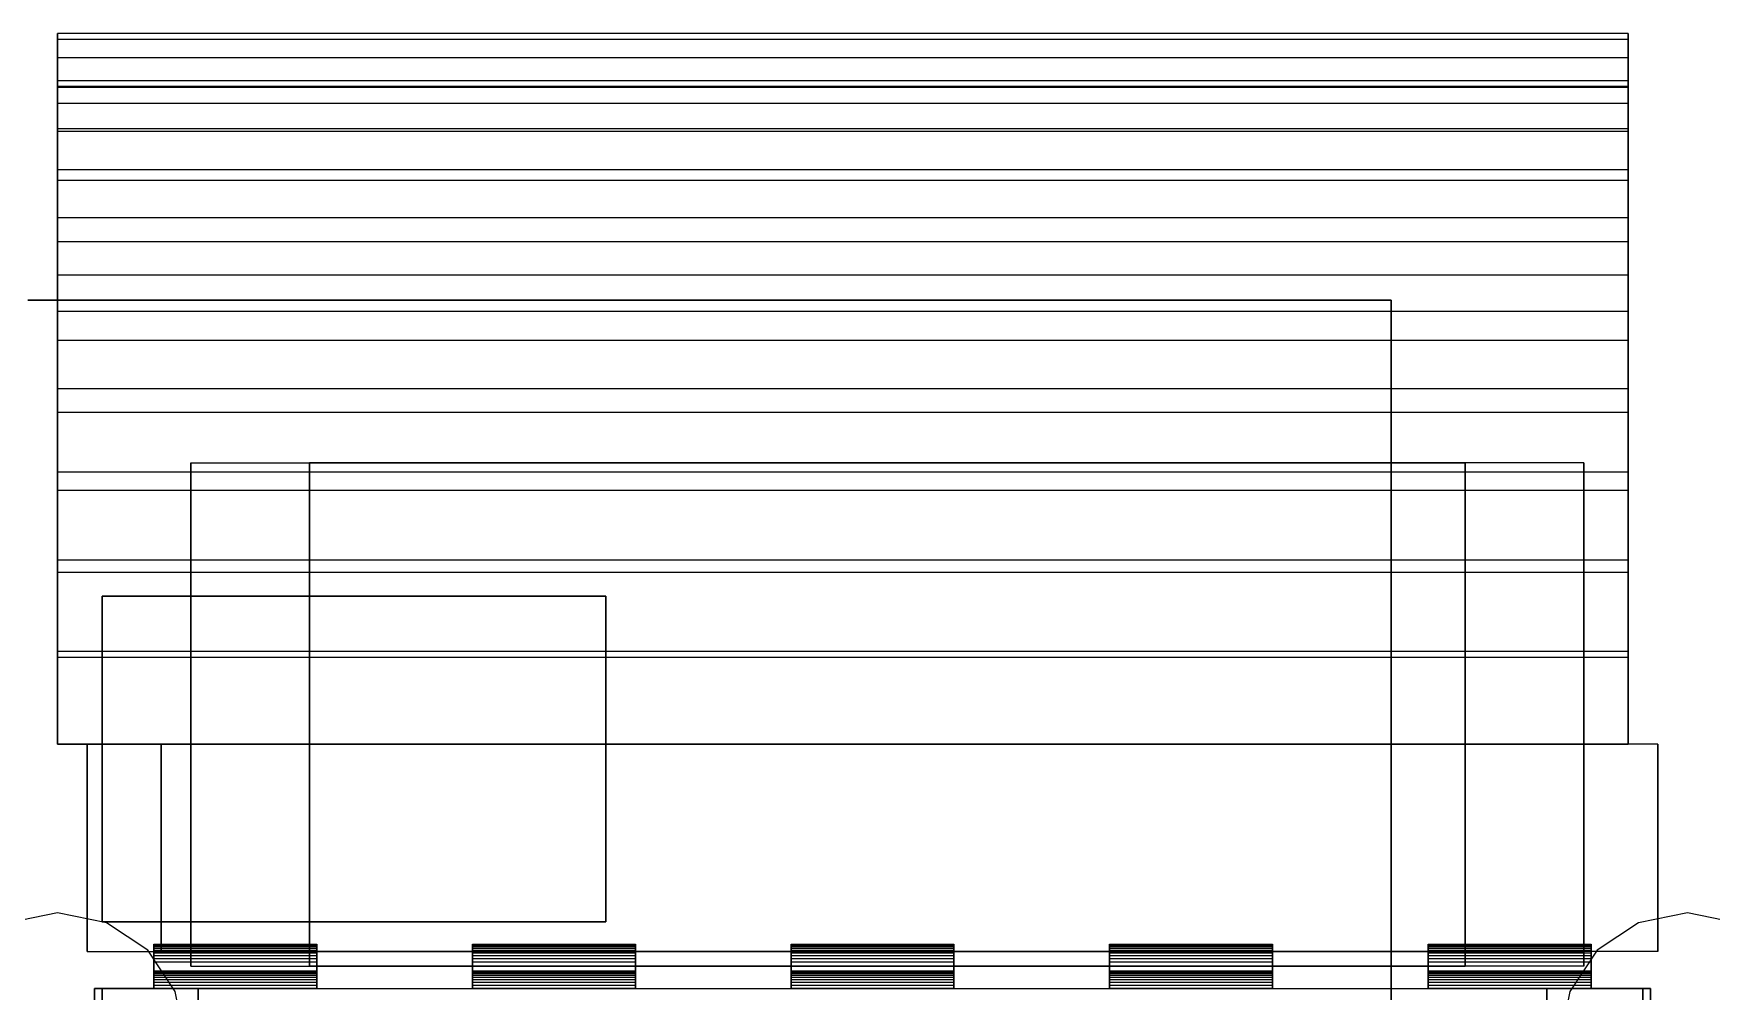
# Model space of a CAD drawing. Header units: millimetres. Extents: x -840 to 1340, y 6 to 760.
# Drawn here: x -8 to 558, y 436 to 760 of the extents above; entities that cross this region are included whole.
import ezdxf

# ---------------------------------------------------------------- set-up
doc = ezdxf.new("R2010")
doc.units = ezdxf.units.MM
for name, color, linetype in [('C2', 7, 'Continuous'), ('C40', 7, 'Continuous'), ('C41', 7, 'Continuous'), ('D20', 7, 'Continuous'), ('E11', 7, 'Continuous'), ('H000', 7, 'Continuous'), ('H001', 7, 'Continuous'), ('H010', 7, 'Continuous'), ('H011', 7, 'Continuous'), ('S010', 7, 'Continuous'), ('S011', 7, 'Continuous'), ('S020', 7, 'Continuous'), ('S021', 7, 'Continuous'), ('S1000', 7, 'Continuous'), ('S1001', 7, 'Continuous'), ('S1002', 7, 'Continuous'), ('S1003', 7, 'Continuous'), ('S1004', 7, 'Continuous'), ('S200', 7, 'Continuous')]:
    doc.layers.add(name, color=color, linetype=linetype)

msp = doc.modelspace()

# ---------------------------------------------------------------- linework, layer by layer
at = {"layer": 'C2'}
for points in [[(530, 760), (0, 760)], [(0, 760), (0, 757.95)], [(0, 757.95), (0, 760)], [(530, 757.95), (530, 760)], [(530, 760), (530, 757.95)], [(530, 757.95), (0, 757.95)], [(0, 757.95), (0, 751.82)], [(530, 757.95), (0, 757.95)], [(0, 751.82), (0, 757.95)], [(530, 751.82), (530, 757.95)], [(530, 757.95), (530, 751.82)], [(530, 751.82), (0, 751.82)], [(0, 751.82), (0, 741.73)], [(530, 751.82), (0, 751.82)], [(0, 741.73), (0, 751.82)], [(530, 741.73), (530, 751.82)], [(530, 751.82), (530, 741.73)], [(530, 744), (0, 744)], [(0, 744), (0, 742.08)], [(0, 742.08), (0, 744)], [(530, 742.08), (0, 742.08)], [(0, 742.08), (0, 736.37)], [(530, 742.08), (0, 742.08)], [(0, 736.37), (0, 742.08)], [(530, 741.73), (0, 741.73)], [(0, 741.73), (0, 727.85)], [(530, 741.73), (0, 741.73)], [(0, 727.85), (0, 741.73)], [(530, 742.08), (530, 744)], [(530, 744), (530, 742.08)], [(530, 736.37), (530, 742.08)], [(530, 742.08), (530, 736.37)], [(530, 727.85), (530, 741.73)], [(530, 741.73), (530, 727.85)], [(530, 736.37), (0, 736.37)], [(0, 736.37), (0, 726.95)], [(530, 736.37), (0, 736.37)], [(0, 726.95), (0, 736.37)], [(530, 726.95), (530, 736.37)], [(530, 736.37), (530, 726.95)], [(530, 727.85), (0, 727.85)], [(0, 727.85), (0, 710.4)], [(530, 727.85), (0, 727.85)], [(0, 710.4), (0, 727.85)], [(530, 726.95), (0, 726.95)], [(0, 726.95), (0, 713.99)], [(530, 726.95), (0, 726.95)], [(0, 713.99), (0, 726.95)], [(530, 710.4), (530, 727.85)], [(530, 727.85), (530, 710.4)], [(530, 713.99), (530, 726.95)], [(530, 726.95), (530, 713.99)], [(530, 713.99), (0, 713.99)], [(0, 713.99), (0, 697.71)], [(530, 713.99), (0, 713.99)], [(0, 697.71), (0, 713.99)], [(530, 697.71), (530, 713.99)], [(530, 713.99), (530, 697.71)], [(530, 710.4), (0, 710.4)], [(0, 710.4), (0, 689.71)], [(530, 710.4), (0, 710.4)], [(0, 689.71), (0, 710.4)], [(530, 689.71), (530, 710.4)], [(530, 710.4), (530, 689.71)], [(530, 697.71), (0, 697.71)], [(0, 697.71), (0, 678.39)], [(530, 697.71), (0, 697.71)], [(0, 678.39), (0, 697.71)], [(530, 678.39), (530, 697.71)], [(530, 697.71), (530, 678.39)], [(530, 689.71), (0, 689.71)], [(0, 689.71), (0, 666.1)], [(530, 689.71), (0, 689.71)], [(0, 666.1), (0, 689.71)], [(530, 666.1), (530, 689.71)], [(530, 689.71), (530, 666.1)], [(530, 678.39), (0, 678.39)], [(0, 678.39), (0, 656.36)], [(530, 678.39), (0, 678.39)], [(0, 656.36), (0, 678.39)], [(530, 656.36), (530, 678.39)], [(530, 678.39), (530, 656.36)], [(530, 666.1), (0, 666.1)], [(0, 666.1), (0, 640)], [(530, 666.1), (0, 666.1)], [(0, 640), (0, 666.1)], [(530, 640), (530, 666.1)], [(530, 666.1), (530, 640)], [(530, 656.36), (0, 656.36)], [(0, 656.36), (0, 632)], [(530, 656.36), (0, 656.36)], [(0, 632), (0, 656.36)], [(530, 632), (530, 656.36)], [(530, 656.36), (530, 632)], [(530, 640), (0, 640)], [(0, 640), (0, 611.84)], [(530, 640), (0, 640)], [(0, 611.84), (0, 640)], [(530, 611.84), (530, 640)], [(530, 640), (530, 611.84)], [(530, 632), (0, 632)], [(0, 632), (0, 605.72)], [(530, 632), (0, 632)], [(0, 605.72), (0, 632)], [(530, 605.72), (530, 632)], [(530, 632), (530, 605.72)], [(530, 611.84), (0, 611.84)], [(0, 611.84), (0, 582.12)], [(530, 611.84), (0, 611.84)], [(0, 582.12), (0, 611.84)], [(530, 582.12), (530, 611.84)], [(530, 611.84), (530, 582.12)], [(530, 605.72), (0, 605.72)], [(0, 605.72), (0, 577.98)], [(530, 605.72), (0, 605.72)], [(0, 577.98), (0, 605.72)], [(530, 577.98), (530, 605.72)], [(530, 605.72), (530, 577.98)], [(530, 582.12), (0, 582.12)], [(0, 582.12), (0, 551.33)], [(530, 582.12), (0, 582.12)], [(0, 551.33), (0, 582.12)], [(530, 577.98), (0, 577.98)], [(0, 577.98), (0, 549.24)], [(530, 577.98), (0, 577.98)], [(0, 549.24), (0, 577.98)], [(530, 551.33), (530, 582.12)], [(530, 582.12), (530, 551.33)], [(530, 549.24), (530, 577.98)], [(530, 577.98), (530, 549.24)], [(530, 551.33), (0, 551.33)], [(0, 551.33), (0, 520)], [(530, 551.33), (0, 551.33)], [(0, 520), (0, 551.33)], [(530, 549.24), (0, 549.24)], [(0, 549.24), (0, 520)], [(530, 549.24), (0, 549.24)], [(0, 520), (0, 549.24)], [(530, 520), (530, 551.33)], [(530, 551.33), (530, 520)], [(530, 520), (530, 549.24)], [(530, 549.24), (530, 520)], [(0, 520), (530, 520)], [(530, 520), (0, 520)], [(530, 520), (0, 520)], [(0, 520), (0, 520)], [(530, 520), (0, 520)], [(0, 520), (0, 520)], [(530, 520), (530, 520)], [(530, 520), (530, 520)]]:
    msp.add_lwpolyline(points, dxfattribs=at)
at = {"layer": 'C40'}
for points in [[(45, 615), (45, 615)], [(45, 445), (45, 615)], [(45, 615), (45, 445)], [(45, 615), (45.22, 615), (45.87, 615), (46.96, 615), (48.46, 615), (50.36, 615), (52.64, 615), (55.27, 615), (58.23, 615), (61.49, 615), (65, 615), (68.73, 615), (72.64, 615), (76.68, 615), (80.82, 615), (85, 615)], [(45, 615), (45.22, 615), (45.87, 615), (46.96, 615), (48.46, 615), (50.36, 615), (52.64, 615), (55.27, 615), (58.23, 615), (61.49, 615), (65, 615), (68.73, 615), (72.64, 615), (76.68, 615), (80.82, 615), (85, 615)], [(85, 615), (475, 615)], [(475, 615), (85, 615)], [(85, 445), (85, 615)], [(85, 615), (85, 445)], [(515, 615), (514.78, 615), (514.13, 615), (513.04, 615), (511.54, 615), (509.64, 615), (507.36, 615), (504.73, 615), (501.77, 615), (498.51, 615), (495, 615), (491.27, 615), (487.36, 615), (483.32, 615), (479.18, 615), (475, 615)], [(515, 615), (514.78, 615), (514.13, 615), (513.04, 615), (511.54, 615), (509.64, 615), (507.36, 615), (504.73, 615), (501.77, 615), (498.51, 615), (495, 615), (491.27, 615), (487.36, 615), (483.32, 615), (479.18, 615), (475, 615)], [(475, 445), (475, 615)], [(475, 615), (475, 445)], [(515, 615), (515, 615)], [(515, 445), (515, 615)], [(515, 615), (515, 445)], [(45, 445), (45, 445)], [(45, 445), (45.22, 445), (45.87, 445), (46.96, 445), (48.46, 445), (50.36, 445), (52.64, 445), (55.27, 445), (58.23, 445), (61.49, 445), (65, 445), (68.73, 445), (72.64, 445), (76.68, 445), (80.82, 445), (85, 445)], [(45, 445), (45.22, 445), (45.87, 445), (46.96, 445), (48.46, 445), (50.36, 445), (52.64, 445), (55.27, 445), (58.23, 445), (61.49, 445), (65, 445), (68.73, 445), (72.64, 445), (76.68, 445), (80.82, 445), (85, 445)], [(475, 445), (85, 445)], [(85, 445), (475, 445)], [(515, 445), (514.78, 445), (514.13, 445), (513.04, 445), (511.54, 445), (509.64, 445), (507.36, 445), (504.73, 445), (501.77, 445), (498.51, 445), (495, 445), (491.27, 445), (487.36, 445), (483.32, 445), (479.18, 445), (475, 445)], [(515, 445), (514.78, 445), (514.13, 445), (513.04, 445), (511.54, 445), (509.64, 445), (507.36, 445), (504.73, 445), (501.77, 445), (498.51, 445), (495, 445), (491.27, 445), (487.36, 445), (483.32, 445), (479.18, 445), (475, 445)], [(515, 445), (515, 445)]]:
    msp.add_lwpolyline(points, dxfattribs=at)
at = {"layer": 'C41'}
for points in [[(45, 615), (45, 615)], [(45, 445), (45, 615)], [(45, 615), (45, 445)], [(45, 615), (45.22, 615), (45.87, 615), (46.96, 615), (48.46, 615), (50.36, 615), (52.64, 615), (55.27, 615), (58.23, 615), (61.49, 615), (65, 615), (68.73, 615), (72.64, 615), (76.68, 615), (80.82, 615), (85, 615)], [(45, 615), (45.22, 615), (45.87, 615), (46.96, 615), (48.46, 615), (50.36, 615), (52.64, 615), (55.27, 615), (58.23, 615), (61.49, 615), (65, 615), (68.73, 615), (72.64, 615), (76.68, 615), (80.82, 615), (85, 615)], [(85, 615), (475, 615)], [(475, 615), (85, 615)], [(85, 445), (85, 615)], [(85, 615), (85, 445)], [(515, 615), (514.78, 615), (514.13, 615), (513.04, 615), (511.54, 615), (509.64, 615), (507.36, 615), (504.73, 615), (501.77, 615), (498.51, 615), (495, 615), (491.27, 615), (487.36, 615), (483.32, 615), (479.18, 615), (475, 615)], [(515, 615), (514.78, 615), (514.13, 615), (513.04, 615), (511.54, 615), (509.64, 615), (507.36, 615), (504.73, 615), (501.77, 615), (498.51, 615), (495, 615), (491.27, 615), (487.36, 615), (483.32, 615), (479.18, 615), (475, 615)], [(475, 445), (475, 615)], [(475, 615), (475, 445)], [(515, 615), (515, 615)], [(515, 445), (515, 615)], [(515, 615), (515, 445)], [(45, 445), (45, 445)], [(45, 445), (45.22, 445), (45.87, 445), (46.96, 445), (48.46, 445), (50.36, 445), (52.64, 445), (55.27, 445), (58.23, 445), (61.49, 445), (65, 445), (68.73, 445), (72.64, 445), (76.68, 445), (80.82, 445), (85, 445)], [(45, 445), (45.22, 445), (45.87, 445), (46.96, 445), (48.46, 445), (50.36, 445), (52.64, 445), (55.27, 445), (58.23, 445), (61.49, 445), (65, 445), (68.73, 445), (72.64, 445), (76.68, 445), (80.82, 445), (85, 445)], [(475, 445), (85, 445)], [(85, 445), (475, 445)], [(515, 445), (514.78, 445), (514.13, 445), (513.04, 445), (511.54, 445), (509.64, 445), (507.36, 445), (504.73, 445), (501.77, 445), (498.51, 445), (495, 445), (491.27, 445), (487.36, 445), (483.32, 445), (479.18, 445), (475, 445)], [(515, 445), (514.78, 445), (514.13, 445), (513.04, 445), (511.54, 445), (509.64, 445), (507.36, 445), (504.73, 445), (501.77, 445), (498.51, 445), (495, 445), (491.27, 445), (487.36, 445), (483.32, 445), (479.18, 445), (475, 445)], [(515, 445), (515, 445)]]:
    msp.add_lwpolyline(points, dxfattribs=at)
at = {"layer": 'D20'}
for points in [[(450, 670), (-10, 670)], [(-10, 670), (450, 670)], [(450, 670), (450, 70)], [(450, 670), (450, 670)], [(450, 70), (450, 670)]]:
    msp.add_lwpolyline(points, dxfattribs=at)
at = {"layer": 'E11'}
for points in [[(15, 460), (15, 570)], [(15, 570), (15, 570)], [(15, 570), (15, 460)], [(185, 570), (15, 570)], [(15, 570), (185, 570)], [(185, 570), (185, 460)], [(185, 570), (185, 570)], [(185, 460), (185, 570)], [(15, 460), (15, 460)], [(15, 460), (185, 460)], [(185, 460), (15, 460)], [(185, 460), (185, 460)]]:
    msp.add_lwpolyline(points, dxfattribs=at)
at = {"layer": 'H000'}
msp.add_lwpolyline([(43, 420), (39.73, 436.46), (30.41, 450.41), (16.46, 459.73), (0, 463), (-16.46, 459.73), (-30.41, 450.41), (-39.73, 436.46), (-43, 420), (-39.73, 403.54), (-30.41, 389.59), (-16.46, 380.27), (0, 377), (16.46, 380.27), (30.41, 389.59), (39.73, 403.54)], dxfattribs=at)
msp.add_lwpolyline([(43, 420), (39.73, 436.46), (30.41, 450.41), (16.46, 459.73), (0, 463), (-16.46, 459.73), (-30.41, 450.41), (-39.73, 436.46), (-43, 420), (-39.73, 403.54), (-30.41, 389.59), (-16.46, 380.27), (0, 377), (16.46, 380.27), (30.41, 389.59), (39.73, 403.54)], dxfattribs=at)
at = {"layer": 'H001'}
msp.add_lwpolyline([(43, 420), (39.73, 436.46), (30.41, 450.41), (16.46, 459.73), (0, 463), (-16.46, 459.73), (-30.41, 450.41), (-39.73, 436.46), (-43, 420), (-39.73, 403.54), (-30.41, 389.59), (-16.46, 380.27), (0, 377), (16.46, 380.27), (30.41, 389.59), (39.73, 403.54)], dxfattribs=at)
msp.add_lwpolyline([(43, 420), (39.73, 436.46), (30.41, 450.41), (16.46, 459.73), (0, 463), (-16.46, 459.73), (-30.41, 450.41), (-39.73, 436.46), (-43, 420), (-39.73, 403.54), (-30.41, 389.59), (-16.46, 380.27), (0, 377), (16.46, 380.27), (30.41, 389.59), (39.73, 403.54)], dxfattribs=at)
at = {"layer": 'H010'}
msp.add_lwpolyline([(593, 420), (589.73, 436.46), (580.41, 450.41), (566.46, 459.73), (550, 463), (533.54, 459.73), (519.59, 450.41), (510.27, 436.46), (507, 420), (510.27, 403.54), (519.59, 389.59), (533.54, 380.27), (550, 377), (566.46, 380.27), (580.41, 389.59), (589.73, 403.54)], dxfattribs=at)
msp.add_lwpolyline([(593, 420), (589.73, 436.46), (580.41, 450.41), (566.46, 459.73), (550, 463), (533.54, 459.73), (519.59, 450.41), (510.27, 436.46), (507, 420), (510.27, 403.54), (519.59, 389.59), (533.54, 380.27), (550, 377), (566.46, 380.27), (580.41, 389.59), (589.73, 403.54)], dxfattribs=at)
at = {"layer": 'H011'}
msp.add_lwpolyline([(593, 420), (589.73, 436.46), (580.41, 450.41), (566.46, 459.73), (550, 463), (533.54, 459.73), (519.59, 450.41), (510.27, 436.46), (507, 420), (510.27, 403.54), (519.59, 389.59), (533.54, 380.27), (550, 377), (566.46, 380.27), (580.41, 389.59), (589.73, 403.54)], dxfattribs=at)
msp.add_lwpolyline([(593, 420), (589.73, 436.46), (580.41, 450.41), (566.46, 459.73), (550, 463), (533.54, 459.73), (519.59, 450.41), (510.27, 436.46), (507, 420), (510.27, 403.54), (519.59, 389.59), (533.54, 380.27), (550, 377), (566.46, 380.27), (580.41, 389.59), (589.73, 403.54)], dxfattribs=at)
at = {"layer": 'S010'}
for points in [[(15, 437.5), (535, 437.5)], [(15, 402.5), (15, 437.5)], [(15, 437.5), (535, 437.5)], [(15, 437.5), (15, 437.5)], [(15, 437.5), (15, 402.5)], [(535, 437.5), (535, 402.5)], [(535, 437.5), (535, 437.5)], [(535, 402.5), (535, 437.5)]]:
    msp.add_lwpolyline(points, dxfattribs=at)
at = {"layer": 'S011'}
for points in [[(15, 437.5), (535, 437.5)], [(15, 402.5), (15, 437.5)], [(15, 437.5), (535, 437.5)], [(15, 437.5), (15, 437.5)], [(15, 437.5), (15, 402.5)], [(535, 437.5), (535, 402.5)], [(535, 437.5), (535, 437.5)], [(535, 402.5), (535, 437.5)]]:
    msp.add_lwpolyline(points, dxfattribs=at)
at = {"layer": 'S020'}
for points in [[(12.5, 437.5), (12.5, 437.5)], [(12.5, 402.5), (12.5, 437.5)], [(12.5, 437.5), (12.5, 402.5)], [(12.5, 437.5), (47.5, 437.5)], [(47.5, 437.5), (12.5, 437.5)], [(47.5, 437.5), (47.5, 437.5)], [(47.5, 437.5), (47.5, 402.5)], [(47.5, 402.5), (47.5, 437.5)]]:
    msp.add_lwpolyline(points, dxfattribs=at)
at = {"layer": 'S021'}
for points in [[(502.5, 437.5), (502.5, 437.5)], [(502.5, 402.5), (502.5, 437.5)], [(502.5, 437.5), (502.5, 402.5)], [(502.5, 437.5), (537.5, 437.5)], [(537.5, 437.5), (502.5, 437.5)], [(537.5, 437.5), (537.5, 437.5)], [(537.5, 437.5), (537.5, 402.5)], [(537.5, 402.5), (537.5, 437.5)]]:
    msp.add_lwpolyline(points, dxfattribs=at)
at = {"layer": 'S1000'}
for points in [[(32.5, 452.5), (87.5, 452.5)], [(32.5, 452.44), (32.5, 452.5)], [(32.5, 452.5), (32.5, 452.44)], [(32.5, 452.44), (87.5, 452.44)], [(32.5, 452.26), (32.5, 452.44)], [(32.5, 452.44), (87.5, 452.44)], [(32.5, 452.44), (32.5, 452.26)], [(32.5, 452.26), (87.5, 452.26)], [(32.5, 451.96), (32.5, 452.26)], [(32.5, 452.26), (87.5, 452.26)], [(32.5, 452.26), (32.5, 451.96)], [(32.5, 451.96), (87.5, 451.96)], [(32.5, 451.54), (32.5, 451.96)], [(32.5, 451.96), (87.5, 451.96)], [(32.5, 451.96), (32.5, 451.54)], [(32.5, 451.54), (87.5, 451.54)], [(32.5, 451), (32.5, 451.54)], [(32.5, 451.54), (87.5, 451.54)], [(32.5, 451.54), (32.5, 451)], [(32.5, 451), (87.5, 451)], [(32.5, 450.34), (32.5, 451)], [(32.5, 451), (87.5, 451)], [(32.5, 451), (32.5, 450.34)], [(32.5, 450.34), (87.5, 450.34)], [(32.5, 449.56), (32.5, 450.34)], [(32.5, 450.34), (87.5, 450.34)], [(32.5, 450.34), (32.5, 449.56)], [(32.5, 449.56), (87.5, 449.56)], [(32.5, 448.66), (32.5, 449.56)], [(32.5, 449.56), (87.5, 449.56)], [(32.5, 449.56), (32.5, 448.66)], [(32.5, 448.66), (87.5, 448.66)], [(32.5, 447.64), (32.5, 448.66)], [(32.5, 448.66), (87.5, 448.66)], [(32.5, 448.66), (32.5, 447.64)], [(32.5, 447.64), (87.5, 447.64)], [(32.5, 446.5), (32.5, 447.64)], [(32.5, 447.64), (87.5, 447.64)], [(32.5, 447.64), (32.5, 446.5)], [(87.5, 452.5), (87.5, 452.44)], [(87.5, 452.44), (87.5, 452.5)], [(87.5, 452.44), (87.5, 452.26)], [(87.5, 452.26), (87.5, 452.44)], [(87.5, 452.26), (87.5, 451.96)], [(87.5, 451.96), (87.5, 452.26)], [(87.5, 451.96), (87.5, 451.54)], [(87.5, 451.54), (87.5, 451.96)], [(87.5, 451.54), (87.5, 451)], [(87.5, 451), (87.5, 451.54)], [(87.5, 451), (87.5, 450.34)], [(87.5, 450.34), (87.5, 451)], [(87.5, 450.34), (87.5, 449.56)], [(87.5, 449.56), (87.5, 450.34)], [(87.5, 449.56), (87.5, 448.66)], [(87.5, 448.66), (87.5, 449.56)], [(87.5, 448.66), (87.5, 447.64)], [(87.5, 447.64), (87.5, 448.66)], [(87.5, 447.64), (87.5, 446.5)], [(87.5, 446.5), (87.5, 447.64)], [(32.5, 446.5), (87.5, 446.5)], [(32.5, 437.5), (32.5, 446.5)], [(32.5, 446.5), (87.5, 446.5)], [(32.5, 446.5), (32.5, 437.5)], [(32.5, 443.5), (87.5, 443.5)], [(32.5, 443.44), (32.5, 443.5)], [(32.5, 443.5), (32.5, 443.44)], [(32.5, 443.44), (87.5, 443.44)], [(32.5, 443.26), (32.5, 443.44)], [(32.5, 443.44), (87.5, 443.44)], [(32.5, 443.44), (32.5, 443.26)], [(32.5, 443.26), (87.5, 443.26)], [(32.5, 442.96), (32.5, 443.26)], [(32.5, 443.26), (87.5, 443.26)], [(32.5, 443.26), (32.5, 442.96)], [(32.5, 442.96), (87.5, 442.96)], [(32.5, 442.54), (32.5, 442.96)], [(32.5, 442.96), (87.5, 442.96)], [(32.5, 442.96), (32.5, 442.54)], [(32.5, 442.54), (87.5, 442.54)], [(32.5, 442), (32.5, 442.54)], [(32.5, 442.54), (87.5, 442.54)], [(32.5, 442.54), (32.5, 442)], [(32.5, 442), (87.5, 442)], [(32.5, 441.34), (32.5, 442)], [(32.5, 442), (87.5, 442)], [(32.5, 442), (32.5, 441.34)], [(87.5, 446.5), (87.5, 437.5)], [(87.5, 437.5), (87.5, 446.5)], [(87.5, 443.5), (87.5, 443.44)], [(87.5, 443.44), (87.5, 443.5)], [(87.5, 443.44), (87.5, 443.26)], [(87.5, 443.26), (87.5, 443.44)], [(87.5, 443.26), (87.5, 442.96)], [(87.5, 442.96), (87.5, 443.26)], [(87.5, 442.96), (87.5, 442.54)], [(87.5, 442.54), (87.5, 442.96)], [(87.5, 442.54), (87.5, 442)], [(87.5, 442), (87.5, 442.54)], [(87.5, 442), (87.5, 441.34)], [(87.5, 441.34), (87.5, 442)], [(32.5, 441.34), (87.5, 441.34)], [(32.5, 440.56), (32.5, 441.34)], [(32.5, 441.34), (87.5, 441.34)], [(32.5, 441.34), (32.5, 440.56)], [(32.5, 440.56), (87.5, 440.56)], [(32.5, 439.66), (32.5, 440.56)], [(32.5, 440.56), (87.5, 440.56)], [(32.5, 440.56), (32.5, 439.66)], [(32.5, 439.66), (87.5, 439.66)], [(32.5, 438.64), (32.5, 439.66)], [(32.5, 439.66), (87.5, 439.66)], [(32.5, 439.66), (32.5, 438.64)], [(32.5, 438.64), (87.5, 438.64)], [(32.5, 437.5), (32.5, 438.64)], [(32.5, 438.64), (87.5, 438.64)], [(32.5, 438.64), (32.5, 437.5)], [(87.5, 437.5), (32.5, 437.5)], [(32.5, 437.5), (87.5, 437.5)], [(87.5, 441.34), (87.5, 440.56)], [(87.5, 440.56), (87.5, 441.34)], [(87.5, 440.56), (87.5, 439.66)], [(87.5, 439.66), (87.5, 440.56)], [(87.5, 439.66), (87.5, 438.64)], [(87.5, 438.64), (87.5, 439.66)], [(87.5, 438.64), (87.5, 437.5)], [(87.5, 437.5), (87.5, 438.64)]]:
    msp.add_lwpolyline(points, dxfattribs=at)
at = {"layer": 'S1001'}
for points in [[(140, 452.5), (195, 452.5)], [(140, 452.44), (140, 452.5)], [(140, 452.5), (140, 452.44)], [(140, 452.44), (195, 452.44)], [(140, 452.26), (140, 452.44)], [(140, 452.44), (195, 452.44)], [(140, 452.44), (140, 452.26)], [(140, 452.26), (195, 452.26)], [(140, 451.96), (140, 452.26)], [(140, 452.26), (195, 452.26)], [(140, 452.26), (140, 451.96)], [(140, 451.96), (195, 451.96)], [(140, 451.54), (140, 451.96)], [(140, 451.96), (195, 451.96)], [(140, 451.96), (140, 451.54)], [(140, 451.54), (195, 451.54)], [(140, 451), (140, 451.54)], [(140, 451.54), (195, 451.54)], [(140, 451.54), (140, 451)], [(140, 451), (195, 451)], [(140, 450.34), (140, 451)], [(140, 451), (195, 451)], [(140, 451), (140, 450.34)], [(140, 450.34), (195, 450.34)], [(140, 449.56), (140, 450.34)], [(140, 450.34), (195, 450.34)], [(140, 450.34), (140, 449.56)], [(140, 449.56), (195, 449.56)], [(140, 448.66), (140, 449.56)], [(140, 449.56), (195, 449.56)], [(140, 449.56), (140, 448.66)], [(140, 448.66), (195, 448.66)], [(140, 447.64), (140, 448.66)], [(140, 448.66), (195, 448.66)], [(140, 448.66), (140, 447.64)], [(140, 447.64), (195, 447.64)], [(140, 446.5), (140, 447.64)], [(140, 447.64), (195, 447.64)], [(140, 447.64), (140, 446.5)], [(195, 452.5), (195, 452.44)], [(195, 452.44), (195, 452.5)], [(195, 452.44), (195, 452.26)], [(195, 452.26), (195, 452.44)], [(195, 452.26), (195, 451.96)], [(195, 451.96), (195, 452.26)], [(195, 451.96), (195, 451.54)], [(195, 451.54), (195, 451.96)], [(195, 451.54), (195, 451)], [(195, 451), (195, 451.54)], [(195, 451), (195, 450.34)], [(195, 450.34), (195, 451)], [(195, 450.34), (195, 449.56)], [(195, 449.56), (195, 450.34)], [(195, 449.56), (195, 448.66)], [(195, 448.66), (195, 449.56)], [(195, 448.66), (195, 447.64)], [(195, 447.64), (195, 448.66)], [(195, 447.64), (195, 446.5)], [(195, 446.5), (195, 447.64)], [(140, 446.5), (195, 446.5)], [(140, 437.5), (140, 446.5)], [(140, 446.5), (195, 446.5)], [(140, 446.5), (140, 437.5)], [(140, 443.5), (195, 443.5)], [(140, 443.44), (140, 443.5)], [(140, 443.5), (140, 443.44)], [(140, 443.44), (195, 443.44)], [(140, 443.26), (140, 443.44)], [(140, 443.44), (195, 443.44)], [(140, 443.44), (140, 443.26)], [(140, 443.26), (195, 443.26)], [(140, 442.96), (140, 443.26)], [(140, 443.26), (195, 443.26)], [(140, 443.26), (140, 442.96)], [(140, 442.96), (195, 442.96)], [(140, 442.54), (140, 442.96)], [(140, 442.96), (195, 442.96)], [(140, 442.96), (140, 442.54)], [(140, 442.54), (195, 442.54)], [(140, 442), (140, 442.54)], [(140, 442.54), (195, 442.54)], [(140, 442.54), (140, 442)], [(140, 442), (195, 442)], [(140, 441.34), (140, 442)], [(140, 442), (195, 442)], [(140, 442), (140, 441.34)], [(195, 446.5), (195, 437.5)], [(195, 437.5), (195, 446.5)], [(195, 443.5), (195, 443.44)], [(195, 443.44), (195, 443.5)], [(195, 443.44), (195, 443.26)], [(195, 443.26), (195, 443.44)], [(195, 443.26), (195, 442.96)], [(195, 442.96), (195, 443.26)], [(195, 442.96), (195, 442.54)], [(195, 442.54), (195, 442.96)], [(195, 442.54), (195, 442)], [(195, 442), (195, 442.54)], [(195, 442), (195, 441.34)], [(195, 441.34), (195, 442)], [(140, 441.34), (195, 441.34)], [(140, 440.56), (140, 441.34)], [(140, 441.34), (195, 441.34)], [(140, 441.34), (140, 440.56)], [(140, 440.56), (195, 440.56)], [(140, 439.66), (140, 440.56)], [(140, 440.56), (195, 440.56)], [(140, 440.56), (140, 439.66)], [(140, 439.66), (195, 439.66)], [(140, 438.64), (140, 439.66)], [(140, 439.66), (195, 439.66)], [(140, 439.66), (140, 438.64)], [(140, 438.64), (195, 438.64)], [(140, 437.5), (140, 438.64)], [(140, 438.64), (195, 438.64)], [(140, 438.64), (140, 437.5)], [(195, 437.5), (140, 437.5)], [(140, 437.5), (195, 437.5)], [(195, 441.34), (195, 440.56)], [(195, 440.56), (195, 441.34)], [(195, 440.56), (195, 439.66)], [(195, 439.66), (195, 440.56)], [(195, 439.66), (195, 438.64)], [(195, 438.64), (195, 439.66)], [(195, 438.64), (195, 437.5)], [(195, 437.5), (195, 438.64)]]:
    msp.add_lwpolyline(points, dxfattribs=at)
at = {"layer": 'S1002'}
for points in [[(247.5, 452.5), (302.5, 452.5)], [(247.5, 452.44), (247.5, 452.5)], [(247.5, 452.5), (247.5, 452.44)], [(247.5, 452.44), (302.5, 452.44)], [(247.5, 452.26), (247.5, 452.44)], [(247.5, 452.44), (302.5, 452.44)], [(247.5, 452.44), (247.5, 452.26)], [(247.5, 452.26), (302.5, 452.26)], [(247.5, 451.96), (247.5, 452.26)], [(247.5, 452.26), (302.5, 452.26)], [(247.5, 452.26), (247.5, 451.96)], [(247.5, 451.96), (302.5, 451.96)], [(247.5, 451.54), (247.5, 451.96)], [(247.5, 451.96), (302.5, 451.96)], [(247.5, 451.96), (247.5, 451.54)], [(247.5, 451.54), (302.5, 451.54)], [(247.5, 451), (247.5, 451.54)], [(247.5, 451.54), (302.5, 451.54)], [(247.5, 451.54), (247.5, 451)], [(247.5, 451), (302.5, 451)], [(247.5, 450.34), (247.5, 451)], [(247.5, 451), (302.5, 451)], [(247.5, 451), (247.5, 450.34)], [(247.5, 450.34), (302.5, 450.34)], [(247.5, 449.56), (247.5, 450.34)], [(247.5, 450.34), (302.5, 450.34)], [(247.5, 450.34), (247.5, 449.56)], [(247.5, 449.56), (302.5, 449.56)], [(247.5, 448.66), (247.5, 449.56)], [(247.5, 449.56), (302.5, 449.56)], [(247.5, 449.56), (247.5, 448.66)], [(247.5, 448.66), (302.5, 448.66)], [(247.5, 447.64), (247.5, 448.66)], [(247.5, 448.66), (302.5, 448.66)], [(247.5, 448.66), (247.5, 447.64)], [(247.5, 447.64), (302.5, 447.64)], [(247.5, 446.5), (247.5, 447.64)], [(247.5, 447.64), (302.5, 447.64)], [(247.5, 447.64), (247.5, 446.5)], [(302.5, 452.5), (302.5, 452.44)], [(302.5, 452.44), (302.5, 452.5)], [(302.5, 452.44), (302.5, 452.26)], [(302.5, 452.26), (302.5, 452.44)], [(302.5, 452.26), (302.5, 451.96)], [(302.5, 451.96), (302.5, 452.26)], [(302.5, 451.96), (302.5, 451.54)], [(302.5, 451.54), (302.5, 451.96)], [(302.5, 451.54), (302.5, 451)], [(302.5, 451), (302.5, 451.54)], [(302.5, 451), (302.5, 450.34)], [(302.5, 450.34), (302.5, 451)], [(302.5, 450.34), (302.5, 449.56)], [(302.5, 449.56), (302.5, 450.34)], [(302.5, 449.56), (302.5, 448.66)], [(302.5, 448.66), (302.5, 449.56)], [(302.5, 448.66), (302.5, 447.64)], [(302.5, 447.64), (302.5, 448.66)], [(302.5, 447.64), (302.5, 446.5)], [(302.5, 446.5), (302.5, 447.64)], [(247.5, 446.5), (302.5, 446.5)], [(247.5, 437.5), (247.5, 446.5)], [(247.5, 446.5), (302.5, 446.5)], [(247.5, 446.5), (247.5, 437.5)], [(247.5, 443.5), (302.5, 443.5)], [(247.5, 443.44), (247.5, 443.5)], [(247.5, 443.5), (247.5, 443.44)], [(247.5, 443.44), (302.5, 443.44)], [(247.5, 443.26), (247.5, 443.44)], [(247.5, 443.44), (302.5, 443.44)], [(247.5, 443.44), (247.5, 443.26)], [(247.5, 443.26), (302.5, 443.26)], [(247.5, 442.96), (247.5, 443.26)], [(247.5, 443.26), (302.5, 443.26)], [(247.5, 443.26), (247.5, 442.96)], [(247.5, 442.96), (302.5, 442.96)], [(247.5, 442.54), (247.5, 442.96)], [(247.5, 442.96), (302.5, 442.96)], [(247.5, 442.96), (247.5, 442.54)], [(247.5, 442.54), (302.5, 442.54)], [(247.5, 442), (247.5, 442.54)], [(247.5, 442.54), (302.5, 442.54)], [(247.5, 442.54), (247.5, 442)], [(247.5, 442), (302.5, 442)], [(247.5, 441.34), (247.5, 442)], [(247.5, 442), (302.5, 442)], [(247.5, 442), (247.5, 441.34)], [(302.5, 446.5), (302.5, 437.5)], [(302.5, 437.5), (302.5, 446.5)], [(302.5, 443.5), (302.5, 443.44)], [(302.5, 443.44), (302.5, 443.5)], [(302.5, 443.44), (302.5, 443.26)], [(302.5, 443.26), (302.5, 443.44)], [(302.5, 443.26), (302.5, 442.96)], [(302.5, 442.96), (302.5, 443.26)], [(302.5, 442.96), (302.5, 442.54)], [(302.5, 442.54), (302.5, 442.96)], [(302.5, 442.54), (302.5, 442)], [(302.5, 442), (302.5, 442.54)], [(302.5, 442), (302.5, 441.34)], [(302.5, 441.34), (302.5, 442)], [(247.5, 441.34), (302.5, 441.34)], [(247.5, 440.56), (247.5, 441.34)], [(247.5, 441.34), (302.5, 441.34)], [(247.5, 441.34), (247.5, 440.56)], [(247.5, 440.56), (302.5, 440.56)], [(247.5, 439.66), (247.5, 440.56)], [(247.5, 440.56), (302.5, 440.56)], [(247.5, 440.56), (247.5, 439.66)], [(247.5, 439.66), (302.5, 439.66)], [(247.5, 438.64), (247.5, 439.66)], [(247.5, 439.66), (302.5, 439.66)], [(247.5, 439.66), (247.5, 438.64)], [(247.5, 438.64), (302.5, 438.64)], [(247.5, 437.5), (247.5, 438.64)], [(247.5, 438.64), (302.5, 438.64)], [(247.5, 438.64), (247.5, 437.5)], [(302.5, 437.5), (247.5, 437.5)], [(247.5, 437.5), (302.5, 437.5)], [(302.5, 441.34), (302.5, 440.56)], [(302.5, 440.56), (302.5, 441.34)], [(302.5, 440.56), (302.5, 439.66)], [(302.5, 439.66), (302.5, 440.56)], [(302.5, 439.66), (302.5, 438.64)], [(302.5, 438.64), (302.5, 439.66)], [(302.5, 438.64), (302.5, 437.5)], [(302.5, 437.5), (302.5, 438.64)]]:
    msp.add_lwpolyline(points, dxfattribs=at)
at = {"layer": 'S1003'}
for points in [[(355, 452.5), (410, 452.5)], [(355, 452.44), (355, 452.5)], [(355, 452.5), (355, 452.44)], [(355, 452.44), (410, 452.44)], [(355, 452.26), (355, 452.44)], [(355, 452.44), (410, 452.44)], [(355, 452.44), (355, 452.26)], [(355, 452.26), (410, 452.26)], [(355, 451.96), (355, 452.26)], [(355, 452.26), (410, 452.26)], [(355, 452.26), (355, 451.96)], [(355, 451.96), (410, 451.96)], [(355, 451.54), (355, 451.96)], [(355, 451.96), (410, 451.96)], [(355, 451.96), (355, 451.54)], [(355, 451.54), (410, 451.54)], [(355, 451), (355, 451.54)], [(355, 451.54), (410, 451.54)], [(355, 451.54), (355, 451)], [(355, 451), (410, 451)], [(355, 450.34), (355, 451)], [(355, 451), (410, 451)], [(355, 451), (355, 450.34)], [(355, 450.34), (410, 450.34)], [(355, 449.56), (355, 450.34)], [(355, 450.34), (410, 450.34)], [(355, 450.34), (355, 449.56)], [(355, 449.56), (410, 449.56)], [(355, 448.66), (355, 449.56)], [(355, 449.56), (410, 449.56)], [(355, 449.56), (355, 448.66)], [(355, 448.66), (410, 448.66)], [(355, 447.64), (355, 448.66)], [(355, 448.66), (410, 448.66)], [(355, 448.66), (355, 447.64)], [(355, 447.64), (410, 447.64)], [(355, 446.5), (355, 447.64)], [(355, 447.64), (410, 447.64)], [(355, 447.64), (355, 446.5)], [(410, 452.5), (410, 452.44)], [(410, 452.44), (410, 452.5)], [(410, 452.44), (410, 452.26)], [(410, 452.26), (410, 452.44)], [(410, 452.26), (410, 451.96)], [(410, 451.96), (410, 452.26)], [(410, 451.96), (410, 451.54)], [(410, 451.54), (410, 451.96)], [(410, 451.54), (410, 451)], [(410, 451), (410, 451.54)], [(410, 451), (410, 450.34)], [(410, 450.34), (410, 451)], [(410, 450.34), (410, 449.56)], [(410, 449.56), (410, 450.34)], [(410, 449.56), (410, 448.66)], [(410, 448.66), (410, 449.56)], [(410, 448.66), (410, 447.64)], [(410, 447.64), (410, 448.66)], [(410, 447.64), (410, 446.5)], [(410, 446.5), (410, 447.64)], [(355, 446.5), (410, 446.5)], [(355, 437.5), (355, 446.5)], [(355, 446.5), (410, 446.5)], [(355, 446.5), (355, 437.5)], [(355, 443.5), (410, 443.5)], [(355, 443.44), (355, 443.5)], [(355, 443.5), (355, 443.44)], [(355, 443.44), (410, 443.44)], [(355, 443.26), (355, 443.44)], [(355, 443.44), (410, 443.44)], [(355, 443.44), (355, 443.26)], [(355, 443.26), (410, 443.26)], [(355, 442.96), (355, 443.26)], [(355, 443.26), (410, 443.26)], [(355, 443.26), (355, 442.96)], [(355, 442.96), (410, 442.96)], [(355, 442.54), (355, 442.96)], [(355, 442.96), (410, 442.96)], [(355, 442.96), (355, 442.54)], [(355, 442.54), (410, 442.54)], [(355, 442), (355, 442.54)], [(355, 442.54), (410, 442.54)], [(355, 442.54), (355, 442)], [(355, 442), (410, 442)], [(355, 441.34), (355, 442)], [(355, 442), (410, 442)], [(355, 442), (355, 441.34)], [(410, 446.5), (410, 437.5)], [(410, 437.5), (410, 446.5)], [(410, 443.5), (410, 443.44)], [(410, 443.44), (410, 443.5)], [(410, 443.44), (410, 443.26)], [(410, 443.26), (410, 443.44)], [(410, 443.26), (410, 442.96)], [(410, 442.96), (410, 443.26)], [(410, 442.96), (410, 442.54)], [(410, 442.54), (410, 442.96)], [(410, 442.54), (410, 442)], [(410, 442), (410, 442.54)], [(410, 442), (410, 441.34)], [(410, 441.34), (410, 442)], [(355, 441.34), (410, 441.34)], [(355, 440.56), (355, 441.34)], [(355, 441.34), (410, 441.34)], [(355, 441.34), (355, 440.56)], [(355, 440.56), (410, 440.56)], [(355, 439.66), (355, 440.56)], [(355, 440.56), (410, 440.56)], [(355, 440.56), (355, 439.66)], [(355, 439.66), (410, 439.66)], [(355, 438.64), (355, 439.66)], [(355, 439.66), (410, 439.66)], [(355, 439.66), (355, 438.64)], [(355, 438.64), (410, 438.64)], [(355, 437.5), (355, 438.64)], [(355, 438.64), (410, 438.64)], [(355, 438.64), (355, 437.5)], [(410, 437.5), (355, 437.5)], [(355, 437.5), (410, 437.5)], [(410, 441.34), (410, 440.56)], [(410, 440.56), (410, 441.34)], [(410, 440.56), (410, 439.66)], [(410, 439.66), (410, 440.56)], [(410, 439.66), (410, 438.64)], [(410, 438.64), (410, 439.66)], [(410, 438.64), (410, 437.5)], [(410, 437.5), (410, 438.64)]]:
    msp.add_lwpolyline(points, dxfattribs=at)
at = {"layer": 'S1004'}
for points in [[(462.5, 452.5), (517.5, 452.5)], [(462.5, 452.44), (462.5, 452.5)], [(462.5, 452.5), (462.5, 452.44)], [(462.5, 452.44), (517.5, 452.44)], [(462.5, 452.26), (462.5, 452.44)], [(462.5, 452.44), (517.5, 452.44)], [(462.5, 452.44), (462.5, 452.26)], [(462.5, 452.26), (517.5, 452.26)], [(462.5, 451.96), (462.5, 452.26)], [(462.5, 452.26), (517.5, 452.26)], [(462.5, 452.26), (462.5, 451.96)], [(462.5, 451.96), (517.5, 451.96)], [(462.5, 451.54), (462.5, 451.96)], [(462.5, 451.96), (517.5, 451.96)], [(462.5, 451.96), (462.5, 451.54)], [(462.5, 451.54), (517.5, 451.54)], [(462.5, 451), (462.5, 451.54)], [(462.5, 451.54), (517.5, 451.54)], [(462.5, 451.54), (462.5, 451)], [(462.5, 451), (517.5, 451)], [(462.5, 450.34), (462.5, 451)], [(462.5, 451), (517.5, 451)], [(462.5, 451), (462.5, 450.34)], [(462.5, 450.34), (517.5, 450.34)], [(462.5, 449.56), (462.5, 450.34)], [(462.5, 450.34), (517.5, 450.34)], [(462.5, 450.34), (462.5, 449.56)], [(462.5, 449.56), (517.5, 449.56)], [(462.5, 448.66), (462.5, 449.56)], [(462.5, 449.56), (517.5, 449.56)], [(462.5, 449.56), (462.5, 448.66)], [(462.5, 448.66), (517.5, 448.66)], [(462.5, 447.64), (462.5, 448.66)], [(462.5, 448.66), (517.5, 448.66)], [(462.5, 448.66), (462.5, 447.64)], [(462.5, 447.64), (517.5, 447.64)], [(462.5, 446.5), (462.5, 447.64)], [(462.5, 447.64), (517.5, 447.64)], [(462.5, 447.64), (462.5, 446.5)], [(517.5, 452.5), (517.5, 452.44)], [(517.5, 452.44), (517.5, 452.5)], [(517.5, 452.44), (517.5, 452.26)], [(517.5, 452.26), (517.5, 452.44)], [(517.5, 452.26), (517.5, 451.96)], [(517.5, 451.96), (517.5, 452.26)], [(517.5, 451.96), (517.5, 451.54)], [(517.5, 451.54), (517.5, 451.96)], [(517.5, 451.54), (517.5, 451)], [(517.5, 451), (517.5, 451.54)], [(517.5, 451), (517.5, 450.34)], [(517.5, 450.34), (517.5, 451)], [(517.5, 450.34), (517.5, 449.56)], [(517.5, 449.56), (517.5, 450.34)], [(517.5, 449.56), (517.5, 448.66)], [(517.5, 448.66), (517.5, 449.56)], [(517.5, 448.66), (517.5, 447.64)], [(517.5, 447.64), (517.5, 448.66)], [(517.5, 447.64), (517.5, 446.5)], [(517.5, 446.5), (517.5, 447.64)], [(462.5, 446.5), (517.5, 446.5)], [(462.5, 437.5), (462.5, 446.5)], [(462.5, 446.5), (517.5, 446.5)], [(462.5, 446.5), (462.5, 437.5)], [(462.5, 443.5), (517.5, 443.5)], [(462.5, 443.44), (462.5, 443.5)], [(462.5, 443.5), (462.5, 443.44)], [(462.5, 443.44), (517.5, 443.44)], [(462.5, 443.26), (462.5, 443.44)], [(462.5, 443.44), (517.5, 443.44)], [(462.5, 443.44), (462.5, 443.26)], [(462.5, 443.26), (517.5, 443.26)], [(462.5, 442.96), (462.5, 443.26)], [(462.5, 443.26), (517.5, 443.26)], [(462.5, 443.26), (462.5, 442.96)], [(462.5, 442.96), (517.5, 442.96)], [(462.5, 442.54), (462.5, 442.96)], [(462.5, 442.96), (517.5, 442.96)], [(462.5, 442.96), (462.5, 442.54)], [(462.5, 442.54), (517.5, 442.54)], [(462.5, 442), (462.5, 442.54)], [(462.5, 442.54), (517.5, 442.54)], [(462.5, 442.54), (462.5, 442)], [(462.5, 442), (517.5, 442)], [(462.5, 441.34), (462.5, 442)], [(462.5, 442), (517.5, 442)], [(462.5, 442), (462.5, 441.34)], [(517.5, 446.5), (517.5, 437.5)], [(517.5, 437.5), (517.5, 446.5)], [(517.5, 443.5), (517.5, 443.44)], [(517.5, 443.44), (517.5, 443.5)], [(517.5, 443.44), (517.5, 443.26)], [(517.5, 443.26), (517.5, 443.44)], [(517.5, 443.26), (517.5, 442.96)], [(517.5, 442.96), (517.5, 443.26)], [(517.5, 442.96), (517.5, 442.54)], [(517.5, 442.54), (517.5, 442.96)], [(517.5, 442.54), (517.5, 442)], [(517.5, 442), (517.5, 442.54)], [(517.5, 442), (517.5, 441.34)], [(517.5, 441.34), (517.5, 442)], [(462.5, 441.34), (517.5, 441.34)], [(462.5, 440.56), (462.5, 441.34)], [(462.5, 441.34), (517.5, 441.34)], [(462.5, 441.34), (462.5, 440.56)], [(462.5, 440.56), (517.5, 440.56)], [(462.5, 439.66), (462.5, 440.56)], [(462.5, 440.56), (517.5, 440.56)], [(462.5, 440.56), (462.5, 439.66)], [(462.5, 439.66), (517.5, 439.66)], [(462.5, 438.64), (462.5, 439.66)], [(462.5, 439.66), (517.5, 439.66)], [(462.5, 439.66), (462.5, 438.64)], [(462.5, 438.64), (517.5, 438.64)], [(462.5, 437.5), (462.5, 438.64)], [(462.5, 438.64), (517.5, 438.64)], [(462.5, 438.64), (462.5, 437.5)], [(517.5, 437.5), (462.5, 437.5)], [(462.5, 437.5), (517.5, 437.5)], [(517.5, 441.34), (517.5, 440.56)], [(517.5, 440.56), (517.5, 441.34)], [(517.5, 440.56), (517.5, 439.66)], [(517.5, 439.66), (517.5, 440.56)], [(517.5, 439.66), (517.5, 438.64)], [(517.5, 438.64), (517.5, 439.66)], [(517.5, 438.64), (517.5, 437.5)], [(517.5, 437.5), (517.5, 438.64)]]:
    msp.add_lwpolyline(points, dxfattribs=at)
at = {"layer": 'S200'}
for points in [[(10, 520), (10, 520)], [(10, 450), (10, 520)], [(10, 520), (10, 450)], [(10, 520), (10.14, 520), (10.55, 520), (11.22, 520), (12.16, 520), (13.35, 520), (14.77, 520), (16.42, 520), (18.27, 520), (20.31, 520), (22.5, 520), (24.83, 520), (27.27, 520), (29.8, 520), (32.39, 520), (35, 520)], [(10, 520), (10.14, 520), (10.55, 520), (11.22, 520), (12.16, 520), (13.35, 520), (14.77, 520), (16.42, 520), (18.27, 520), (20.31, 520), (22.5, 520), (24.83, 520), (27.27, 520), (29.8, 520), (32.39, 520), (35, 520)], [(35, 520), (515, 520)], [(515, 520), (35, 520)], [(35, 450), (35, 520)], [(35, 520), (35, 450)], [(540, 520), (539.86, 520), (539.45, 520), (538.78, 520), (537.84, 520), (536.65, 520), (535.23, 520), (533.58, 520), (531.73, 520), (529.69, 520), (527.5, 520), (525.17, 520), (522.73, 520), (520.2, 520), (517.61, 520), (515, 520)], [(540, 520), (539.86, 520), (539.45, 520), (538.78, 520), (537.84, 520), (536.65, 520), (535.23, 520), (533.58, 520), (531.73, 520), (529.69, 520), (527.5, 520), (525.17, 520), (522.73, 520), (520.2, 520), (517.61, 520), (515, 520)], [(515, 450), (515, 520)], [(515, 520), (515, 450)], [(540, 520), (540, 520)], [(540, 450), (540, 520)], [(540, 520), (540, 450)], [(10, 450), (10, 450)], [(10, 450), (10.14, 450), (10.55, 450), (11.22, 450), (12.16, 450), (13.35, 450), (14.77, 450), (16.42, 450), (18.27, 450), (20.31, 450), (22.5, 450), (24.83, 450), (27.27, 450), (29.8, 450), (32.39, 450), (35, 450)], [(10, 450), (10.14, 450), (10.55, 450), (11.22, 450), (12.16, 450), (13.35, 450), (14.77, 450), (16.42, 450), (18.27, 450), (20.31, 450), (22.5, 450), (24.83, 450), (27.27, 450), (29.8, 450), (32.39, 450), (35, 450)], [(515, 450), (35, 450)], [(35, 450), (515, 450)], [(540, 450), (539.86, 450), (539.45, 450), (538.78, 450), (537.84, 450), (536.65, 450), (535.23, 450), (533.58, 450), (531.73, 450), (529.69, 450), (527.5, 450), (525.17, 450), (522.73, 450), (520.2, 450), (517.61, 450), (515, 450)], [(540, 450), (539.86, 450), (539.45, 450), (538.78, 450), (537.84, 450), (536.65, 450), (535.23, 450), (533.58, 450), (531.73, 450), (529.69, 450), (527.5, 450), (525.17, 450), (522.73, 450), (520.2, 450), (517.61, 450), (515, 450)], [(540, 450), (540, 450)]]:
    msp.add_lwpolyline(points, dxfattribs=at)

doc.saveas('drawing.dxf')
